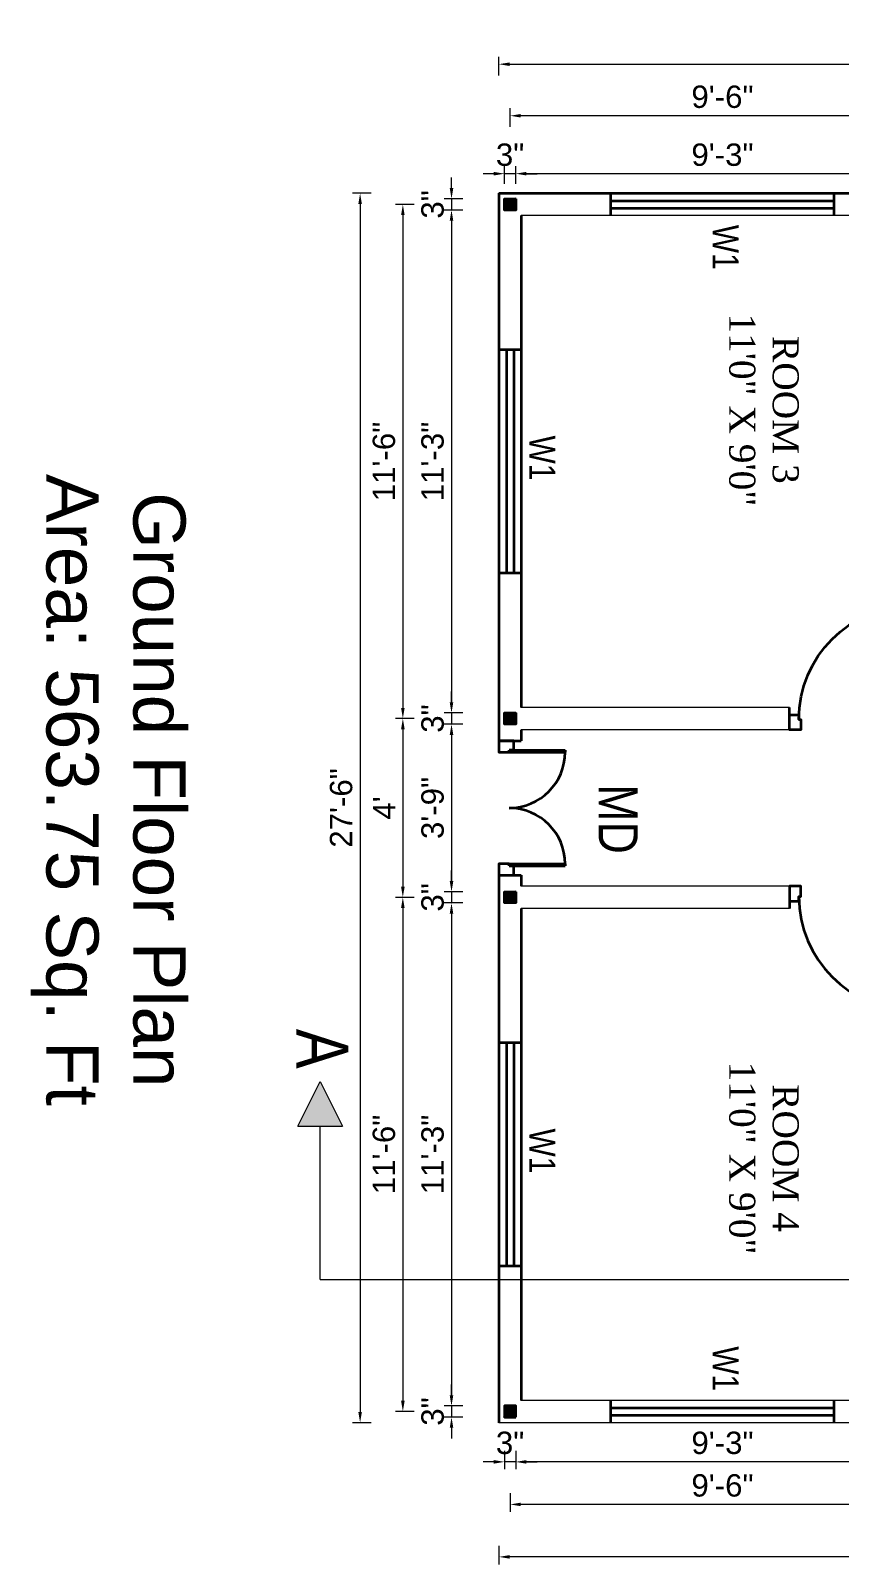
# Model space of a CAD drawing. Header units: inches. Extents: x 94889 to 364662, y -10661 to -3947.
# Drawn here: x 108494.8 to 108711.8, y -7924.2 to -7512.5 of the extents above; entities that cross this region are included whole.
import ezdxf

# ---------------------------------------------------------------- set-up
doc = ezdxf.new("R2010")
doc.units = ezdxf.units.IN
doc.header["$LTSCALE"] = 2
doc.header["$MEASUREMENT"] = 0
doc.header["$PDMODE"] = 34
doc.layers.get('0').update_dxf_attribs({"linetype": 'CONTINUOUS'})
doc.layers.get('DEFPOINTS').update_dxf_attribs({"color": 141, "linetype": 'CONTINUOUS'})
for name, color, linetype, lineweight in [('dimension', 160, 'CONTINUOUS', 15), ('door', 20, 'CONTINUOUS', 35), ('steps', 253, 'CONTINUOUS', 20)]:
    doc.layers.add(name, color=color, linetype=linetype, lineweight=lineweight)
doc.styles.add('Lettring Text', font='arial.ttf')
doc.styles.get("Standard").update_dxf_attribs({"font": 'ARIALN.TTF'})
doc.dimstyles.new('Copy of Standard', dxfattribs={"dimtxt": 6, "dimasz": 2.875, "dimexe": 2, "dimexo": 4, "dimgap": 2, "dimtad": 1, "dimdec": 0, "dimrnd": 1, "dimzin": 0, "dimdsep": 46, "dimlunit": 4, "dimtxsty": 'Lettring Text', "dimcen": 0.1, "dimclrd": 7, "dimclre": 7, "dimclrt": 7, "dimazin": 0, "dimtfac": 0.645, "dimtdec": 0, "dimtmove": 1, "dimatfit": 0, "dimfxl": 3, "dimfxlon": 1, "dimtfillclr": 256, "dimtolj": 1, "dimtzin": 0, "dimlwd": -1, "dimlwe": -1, "dimarcsym": 2})

# ---------------------------------------------------------------- blocks, each defined once
blk = doc.blocks.new("3' DOOR")
at = {"layer": 'door', "ltscale": 0.5}
for p, q in [((104173.36, -7670.17), (104173.86, -7670.16)), ((104173.36, -7685.16), (104173.36, -7670.17)), ((104173.86, -7685.16), (104173.86, -7670.16)), ((104203.86, -7685.16), (104203.86, -7670.16)), ((104203.86, -7670.16), (104204.36, -7670.16)), ((104204.36, -7685.16), (104204.36, -7670.16)), ((104173.36, -7683.91), (104173.36, -7685.16)), ((104173.86, -7685.16), (104173.36, -7685.16)), ((104204.36, -7685.16), (104203.86, -7685.16)), ((104204.36, -7683.91), (104204.36, -7685.16))]:
    blk.add_line(p, q, dxfattribs=at)
for points in [[(104173.36, -7683.91), (104170.86, -7683.91), (104170.86, -7687.91), (104173.86, -7687.91), (104173.86, -7685.16)], [(104203.86, -7685.16), (104203.86, -7687.91), (104206.86, -7687.91), (104206.86, -7683.91), (104204.36, -7683.91)]]:
    blk.add_lwpolyline(points, dxfattribs=at)
for centre, start, end in [((104173.86, -7685.16), 0, 90), ((104203.86, -7685.16), 90, 180)]:
    blk.add_arc(centre, 15, start, end, dxfattribs=at)
blk = doc.blocks.new("3' SINGLE DOOR")
at = {"layer": 'door', "ltscale": 0.5}
for p, q in [((104171.42, -7702.85), (104171.42, -7672.35)), ((104171.92, -7672.35), (104171.42, -7672.35)), ((104171.92, -7702.85), (104171.92, -7672.35)), ((104171.42, -7701.6), (104171.42, -7702.85)), ((104171.92, -7702.85), (104171.42, -7702.85))]:
    blk.add_line(p, q, dxfattribs=at)
for points in [[(104171.42, -7701.6), (104168.92, -7701.6), (104168.92, -7705.6), (104171.92, -7705.6), (104171.92, -7702.85)], [(104202.42, -7701.6), (104202.42, -7702.85), (104201.92, -7702.85), (104201.92, -7705.6), (104204.92, -7705.6), (104204.92, -7701.6), (104202.42, -7701.6)]]:
    blk.add_lwpolyline(points, dxfattribs=at)
blk.add_arc((104171.92, -7702.85), 30.5, 0, 90, dxfattribs=at)
blk = doc.blocks.new('*D764')
at = {"layer": 'DEFPOINTS', "color": 0, "ltscale": 0.3, "transparency": 16777216}
for p in [(108621.94, -7557.65), (108607.72, -7560.65), (108621.94, -7560.65)]:
    blk.add_point(p, dxfattribs=at)
at = {"layer": 'steps', "color": 7, "ltscale": 0.3, "transparency": 16777216}
for p, q in [((108607.72, -7554.78), (108607.72, -7551.9)), ((108610.72, -7557.65), (108605.72, -7557.65)), ((108607.72, -7557.65), (108607.72, -7560.65)), ((108610.72, -7560.65), (108605.72, -7560.65)), ((108607.72, -7563.53), (108607.72, -7566.4))]:
    blk.add_line(p, q, dxfattribs=at)
for points in [[(108607.24, -7554.78), (108608.2, -7554.78), (108607.72, -7557.65)], [(108607.24, -7563.53), (108608.2, -7563.53), (108607.72, -7560.65)]]:
    blk.add_solid(points, dxfattribs=at)
at = {"layer": 'steps', "color": 7, "ltscale": 0.3, "transparency": 16777216, "insert": (108602.66, -7559.15), "char_height": 6, "attachment_point": 5, "rotation": 90, "style": 'Lettring Text'}
blk.add_mtext('\\A1;3"', dxfattribs=at)
blk = doc.blocks.new('*D765')
at = {"layer": 'DEFPOINTS', "color": 0, "ltscale": 0.5, "transparency": 16777216}
for p in [(108621.94, -7560.65), (108607.72, -7695.65), (108621.94, -7695.65)]:
    blk.add_point(p, dxfattribs=at)
at = {"layer": 'steps', "color": 7, "ltscale": 0.5, "transparency": 16777216}
for p, q in [((108610.72, -7560.65), (108605.72, -7560.65)), ((108607.72, -7563.53), (108607.72, -7692.78)), ((108610.72, -7695.65), (108605.72, -7695.65))]:
    blk.add_line(p, q, dxfattribs=at)
for points in [[(108607.24, -7563.53), (108608.2, -7563.53), (108607.72, -7560.65)], [(108607.24, -7692.78), (108608.2, -7692.78), (108607.72, -7695.65)]]:
    blk.add_solid(points, dxfattribs=at)
at = {"layer": 'steps', "color": 7, "ltscale": 0.5, "transparency": 16777216, "insert": (108602.66, -7628.15), "char_height": 6, "attachment_point": 5, "rotation": 90, "style": 'Lettring Text'}
blk.add_mtext('\\A1;11\'-3"', dxfattribs=at)
blk = doc.blocks.new('*D766')
at = {"layer": 'DEFPOINTS', "color": 0, "ltscale": 0.5, "transparency": 16777216}
for p in [(108621.94, -7695.65), (108607.72, -7698.65), (108621.94, -7698.65)]:
    blk.add_point(p, dxfattribs=at)
at = {"layer": 'steps', "color": 7, "ltscale": 0.5, "transparency": 16777216}
for p, q in [((108607.72, -7692.78), (108607.72, -7689.9)), ((108610.72, -7695.65), (108605.72, -7695.65)), ((108607.72, -7695.65), (108607.72, -7698.65)), ((108610.72, -7698.65), (108605.72, -7698.65)), ((108607.72, -7701.53), (108607.72, -7704.4))]:
    blk.add_line(p, q, dxfattribs=at)
for points in [[(108607.24, -7692.78), (108608.2, -7692.78), (108607.72, -7695.65)], [(108607.24, -7701.53), (108608.2, -7701.53), (108607.72, -7698.65)]]:
    blk.add_solid(points, dxfattribs=at)
at = {"layer": 'steps', "color": 7, "ltscale": 0.5, "transparency": 16777216, "insert": (108602.66, -7697.15), "char_height": 6, "attachment_point": 5, "rotation": 90, "style": 'Lettring Text'}
blk.add_mtext('\\A1;3"', dxfattribs=at)
blk = doc.blocks.new('*D767')
at = {"layer": 'DEFPOINTS', "color": 0, "ltscale": 0.5, "transparency": 16777216}
for p in [(108621.94, -7698.65), (108607.72, -7743.65), (108621.94, -7743.65)]:
    blk.add_point(p, dxfattribs=at)
at = {"layer": 'steps', "color": 7, "ltscale": 0.5, "transparency": 16777216}
for p, q in [((108610.72, -7698.65), (108605.72, -7698.65)), ((108607.72, -7701.53), (108607.72, -7740.78)), ((108610.72, -7743.65), (108605.72, -7743.65))]:
    blk.add_line(p, q, dxfattribs=at)
for points in [[(108607.24, -7701.53), (108608.2, -7701.53), (108607.72, -7698.65)], [(108607.24, -7740.78), (108608.2, -7740.78), (108607.72, -7743.65)]]:
    blk.add_solid(points, dxfattribs=at)
at = {"layer": 'steps', "color": 7, "ltscale": 0.5, "transparency": 16777216, "insert": (108602.66, -7721.15), "char_height": 6, "attachment_point": 5, "rotation": 90, "style": 'Lettring Text'}
blk.add_mtext('\\A1;3\'-9"', dxfattribs=at)
blk = doc.blocks.new('*D768')
at = {"layer": 'DEFPOINTS', "color": 0, "ltscale": 0.5, "transparency": 16777216}
for p in [(108607.72, -7746.65), (108621.94, -7743.65), (108621.94, -7746.65)]:
    blk.add_point(p, dxfattribs=at)
at = {"layer": 'steps', "color": 7, "ltscale": 0.5, "transparency": 16777216}
for p, q in [((108607.72, -7740.78), (108607.72, -7737.9)), ((108610.72, -7743.65), (108605.72, -7743.65)), ((108610.72, -7746.65), (108605.72, -7746.65)), ((108607.72, -7743.65), (108607.72, -7746.65)), ((108607.72, -7749.53), (108607.72, -7752.4))]:
    blk.add_line(p, q, dxfattribs=at)
for points in [[(108607.24, -7740.78), (108608.2, -7740.78), (108607.72, -7743.65)], [(108607.24, -7749.53), (108608.2, -7749.53), (108607.72, -7746.65)]]:
    blk.add_solid(points, dxfattribs=at)
at = {"layer": 'steps', "color": 7, "ltscale": 0.5, "transparency": 16777216, "insert": (108602.66, -7745.15), "char_height": 6, "attachment_point": 5, "rotation": 90, "style": 'Lettring Text'}
blk.add_mtext('\\A1;3"', dxfattribs=at)
blk = doc.blocks.new('*D769')
at = {"layer": 'DEFPOINTS', "color": 0, "ltscale": 0.5, "transparency": 16777216}
for p in [(108621.94, -7746.65), (108607.72, -7881.65), (108621.94, -7881.65)]:
    blk.add_point(p, dxfattribs=at)
at = {"layer": 'steps', "color": 7, "ltscale": 0.5, "transparency": 16777216}
for p, q in [((108610.72, -7746.65), (108605.72, -7746.65)), ((108607.72, -7749.53), (108607.72, -7878.78)), ((108610.72, -7881.65), (108605.72, -7881.65))]:
    blk.add_line(p, q, dxfattribs=at)
for points in [[(108607.24, -7749.53), (108608.2, -7749.53), (108607.72, -7746.65)], [(108607.24, -7878.78), (108608.2, -7878.78), (108607.72, -7881.65)]]:
    blk.add_solid(points, dxfattribs=at)
at = {"layer": 'steps', "color": 7, "ltscale": 0.5, "transparency": 16777216, "insert": (108602.66, -7814.15), "char_height": 6, "attachment_point": 5, "rotation": 90, "style": 'Lettring Text'}
blk.add_mtext('\\A1;11\'-3"', dxfattribs=at)
blk = doc.blocks.new('*D770')
at = {"layer": 'DEFPOINTS', "color": 0, "ltscale": 0.5, "transparency": 16777216}
for p in [(108621.94, -7881.65), (108607.72, -7884.65), (108621.94, -7884.65)]:
    blk.add_point(p, dxfattribs=at)
at = {"layer": 'steps', "color": 7, "ltscale": 0.5, "transparency": 16777216}
for p, q in [((108607.72, -7878.78), (108607.72, -7875.9)), ((108610.72, -7881.65), (108605.72, -7881.65)), ((108607.72, -7881.65), (108607.72, -7884.65)), ((108610.72, -7884.65), (108605.72, -7884.65)), ((108607.72, -7887.53), (108607.72, -7890.4))]:
    blk.add_line(p, q, dxfattribs=at)
for points in [[(108607.24, -7878.78), (108608.2, -7878.78), (108607.72, -7881.65)], [(108607.24, -7887.53), (108608.2, -7887.53), (108607.72, -7884.65)]]:
    blk.add_solid(points, dxfattribs=at)
at = {"layer": 'steps', "color": 7, "ltscale": 0.5, "transparency": 16777216, "insert": (108602.66, -7883.15), "char_height": 6, "attachment_point": 5, "rotation": 90, "style": 'Lettring Text'}
blk.add_mtext('\\A1;3"', dxfattribs=at)
blk = doc.blocks.new('*D771')
at = {"layer": 'DEFPOINTS', "color": 0, "ltscale": 0.5, "transparency": 16777216}
for p in [(108623.44, -7559.15), (108594.66, -7697.15), (108623.44, -7697.15)]:
    blk.add_point(p, dxfattribs=at)
at = {"layer": 'steps', "color": 7, "ltscale": 0.5, "transparency": 16777216}
for p, q in [((108597.66, -7559.15), (108592.66, -7559.15)), ((108594.66, -7562.03), (108594.66, -7694.28)), ((108597.66, -7697.15), (108592.66, -7697.15))]:
    blk.add_line(p, q, dxfattribs=at)
for points in [[(108594.18, -7562.03), (108595.14, -7562.03), (108594.66, -7559.15)], [(108594.18, -7694.28), (108595.14, -7694.28), (108594.66, -7697.15)]]:
    blk.add_solid(points, dxfattribs=at)
at = {"layer": 'steps', "color": 7, "ltscale": 0.5, "transparency": 16777216, "insert": (108589.6, -7628.15), "char_height": 6, "attachment_point": 5, "rotation": 90, "style": 'Lettring Text'}
blk.add_mtext('\\A1;11\'-6"', dxfattribs=at)
blk = doc.blocks.new('*D772')
at = {"layer": 'DEFPOINTS', "color": 0, "ltscale": 0.5, "transparency": 16777216}
for p in [(108623.44, -7697.15), (108594.66, -7745.15), (108623.44, -7745.15)]:
    blk.add_point(p, dxfattribs=at)
at = {"layer": 'steps', "color": 7, "ltscale": 0.5, "transparency": 16777216}
for p, q in [((108597.66, -7697.15), (108592.66, -7697.15)), ((108594.66, -7700.03), (108594.66, -7742.28)), ((108597.66, -7745.15), (108592.66, -7745.15))]:
    blk.add_line(p, q, dxfattribs=at)
for points in [[(108594.18, -7700.03), (108595.14, -7700.03), (108594.66, -7697.15)], [(108594.18, -7742.28), (108595.14, -7742.28), (108594.66, -7745.15)]]:
    blk.add_solid(points, dxfattribs=at)
at = {"layer": 'steps', "color": 7, "ltscale": 0.5, "transparency": 16777216, "insert": (108589.66, -7721.15), "char_height": 6, "attachment_point": 5, "rotation": 90, "style": 'Lettring Text'}
blk.add_mtext("\\A1;4'", dxfattribs=at)
blk = doc.blocks.new('*D773')
at = {"layer": 'DEFPOINTS', "color": 0, "ltscale": 0.5, "transparency": 16777216}
for p in [(108623.44, -7745.15), (108594.66, -7883.15), (108623.44, -7883.15)]:
    blk.add_point(p, dxfattribs=at)
at = {"layer": 'steps', "color": 7, "ltscale": 0.5, "transparency": 16777216}
for p, q in [((108597.66, -7745.15), (108592.66, -7745.15)), ((108594.66, -7748.03), (108594.66, -7880.28)), ((108597.66, -7883.15), (108592.66, -7883.15))]:
    blk.add_line(p, q, dxfattribs=at)
for points in [[(108594.18, -7748.03), (108595.14, -7748.03), (108594.66, -7745.15)], [(108594.18, -7880.28), (108595.14, -7880.28), (108594.66, -7883.15)]]:
    blk.add_solid(points, dxfattribs=at)
at = {"layer": 'steps', "color": 7, "ltscale": 0.5, "transparency": 16777216, "insert": (108589.6, -7814.15), "char_height": 6, "attachment_point": 5, "rotation": 90, "style": 'Lettring Text'}
blk.add_mtext('\\A1;11\'-6"', dxfattribs=at)
blk = doc.blocks.new('*D774')
at = {"layer": 'DEFPOINTS', "color": 0, "ltscale": 0.5, "transparency": 16777216}
for p in [(108620.44, -7556.15), (108583.19, -7886.15), (108620.44, -7886.15)]:
    blk.add_point(p, dxfattribs=at)
at = {"layer": 'steps', "color": 7, "ltscale": 0.5, "transparency": 16777216}
for p, q in [((108586.19, -7556.15), (108581.19, -7556.15)), ((108583.19, -7559.03), (108583.19, -7883.28)), ((108586.19, -7886.15), (108581.19, -7886.15))]:
    blk.add_line(p, q, dxfattribs=at)
for points in [[(108582.71, -7559.03), (108583.67, -7559.03), (108583.19, -7556.15)], [(108582.71, -7883.28), (108583.67, -7883.28), (108583.19, -7886.15)]]:
    blk.add_solid(points, dxfattribs=at)
at = {"layer": 'steps', "color": 7, "ltscale": 0.5, "transparency": 16777216, "insert": (108578.12, -7721.15), "char_height": 6, "attachment_point": 5, "rotation": 90, "style": 'Lettring Text'}
blk.add_mtext('\\A1;27\'-6"', dxfattribs=at)
blk = doc.blocks.new('*D778')
at = {"layer": 'DEFPOINTS', "color": 0, "ltscale": 0.5, "transparency": 16777216}
for p in [(108624.94, -7550.9), (108624.94, -7557.65), (108735.94, -7557.65)]:
    blk.add_point(p, dxfattribs=at)
at = {"layer": 'steps', "color": 7, "ltscale": 0.5, "transparency": 16777216}
for p, q in [((108624.94, -7553.65), (108624.94, -7548.9)), ((108735.94, -7553.65), (108735.94, -7548.9)), ((108733.07, -7550.9), (108627.82, -7550.9))]:
    blk.add_line(p, q, dxfattribs=at)
for points in [[(108627.82, -7550.42), (108627.82, -7551.38), (108624.94, -7550.9)], [(108733.07, -7550.42), (108733.07, -7551.38), (108735.94, -7550.9)]]:
    blk.add_solid(points, dxfattribs=at)
at = {"layer": 'steps', "color": 7, "ltscale": 0.5, "transparency": 16777216, "insert": (108680.44, -7545.84), "char_height": 6, "attachment_point": 5, "style": 'Lettring Text'}
blk.add_mtext('\\A1;9\'-3"', dxfattribs=at)
blk = doc.blocks.new('*D779')
at = {"layer": 'DEFPOINTS', "color": 0, "ltscale": 0.5, "transparency": 16777216}
for p in [(108621.94, -7550.9), (108621.94, -7557.65), (108624.94, -7557.65)]:
    blk.add_point(p, dxfattribs=at)
at = {"layer": 'steps', "color": 7, "ltscale": 0.5, "transparency": 16777216}
for p, q in [((108621.94, -7553.65), (108621.94, -7548.9)), ((108624.94, -7553.65), (108624.94, -7548.9)), ((108619.07, -7550.9), (108616.19, -7550.9)), ((108624.94, -7550.9), (108621.94, -7550.9)), ((108627.82, -7550.9), (108630.69, -7550.9))]:
    blk.add_line(p, q, dxfattribs=at)
for points in [[(108619.07, -7550.42), (108619.07, -7551.38), (108621.94, -7550.9)], [(108627.82, -7550.42), (108627.82, -7551.38), (108624.94, -7550.9)]]:
    blk.add_solid(points, dxfattribs=at)
at = {"layer": 'steps', "color": 7, "ltscale": 0.5, "transparency": 16777216, "insert": (108623.44, -7545.84), "char_height": 6, "attachment_point": 5, "style": 'Lettring Text'}
blk.add_mtext('\\A1;3"', dxfattribs=at)
blk = doc.blocks.new('*D781')
at = {"layer": 'DEFPOINTS', "color": 0, "ltscale": 0.5, "transparency": 16777216}
for p in [(108623.44, -7535.35), (108623.44, -7559.15), (108737.44, -7559.15)]:
    blk.add_point(p, dxfattribs=at)
at = {"layer": 'steps', "color": 7, "ltscale": 0.5, "transparency": 16777216}
for p, q in [((108623.44, -7538.35), (108623.44, -7533.35)), ((108734.57, -7535.35), (108626.32, -7535.35)), ((108737.44, -7538.35), (108737.44, -7533.35))]:
    blk.add_line(p, q, dxfattribs=at)
for points in [[(108626.32, -7534.87), (108626.32, -7535.83), (108623.44, -7535.35)], [(108734.57, -7534.87), (108734.57, -7535.83), (108737.44, -7535.35)]]:
    blk.add_solid(points, dxfattribs=at)
at = {"layer": 'steps', "color": 7, "ltscale": 0.5, "transparency": 16777216, "insert": (108680.44, -7530.29), "char_height": 6, "attachment_point": 5, "style": 'Lettring Text'}
blk.add_mtext('\\A1;9\'-6"', dxfattribs=at)
blk = doc.blocks.new('*D782')
at = {"layer": 'DEFPOINTS', "color": 0, "ltscale": 0.5, "transparency": 16777216}
for p in [(108866.44, -7521.51), (108620.44, -7556.15), (108866.44, -7556.15)]:
    blk.add_point(p, dxfattribs=at)
at = {"layer": 'steps', "color": 7, "ltscale": 0.5, "transparency": 16777216}
for p, q in [((108620.44, -7524.51), (108620.44, -7519.51)), ((108866.44, -7524.51), (108866.44, -7519.51)), ((108623.32, -7521.51), (108863.57, -7521.51))]:
    blk.add_line(p, q, dxfattribs=at)
for points in [[(108623.32, -7521.04), (108623.32, -7521.99), (108620.44, -7521.51)], [(108863.57, -7521.04), (108863.57, -7521.99), (108866.44, -7521.51)]]:
    blk.add_solid(points, dxfattribs=at)
at = {"layer": 'steps', "color": 7, "ltscale": 0.5, "transparency": 16777216, "insert": (108743.44, -7516.45), "char_height": 6, "attachment_point": 5, "style": 'Lettring Text'}
blk.add_mtext('\\A1;20\'-6"', dxfattribs=at)
blk = doc.blocks.new('*D786')
at = {"layer": 'DEFPOINTS', "color": 0, "ltscale": 0.5, "transparency": 16777216}
for p in [(108624.94, -7884.65), (108735.94, -7884.65), (108624.94, -7896.67)]:
    blk.add_point(p, dxfattribs=at)
at = {"layer": 'steps', "color": 7, "ltscale": 0.5, "transparency": 16777216}
for p, q in [((108624.94, -7893.67), (108624.94, -7898.67)), ((108735.94, -7893.67), (108735.94, -7898.67)), ((108733.07, -7896.67), (108627.82, -7896.67))]:
    blk.add_line(p, q, dxfattribs=at)
for points in [[(108627.82, -7896.19), (108627.82, -7897.15), (108624.94, -7896.67)], [(108733.07, -7896.19), (108733.07, -7897.15), (108735.94, -7896.67)]]:
    blk.add_solid(points, dxfattribs=at)
at = {"layer": 'steps', "color": 7, "ltscale": 0.5, "transparency": 16777216, "insert": (108680.44, -7891.6), "char_height": 6, "attachment_point": 5, "style": 'Lettring Text'}
blk.add_mtext('\\A1;9\'-3"', dxfattribs=at)
blk = doc.blocks.new('*D787')
at = {"layer": 'DEFPOINTS', "color": 0, "ltscale": 0.5, "transparency": 16777216}
for p in [(108621.94, -7884.65), (108624.94, -7884.65), (108621.94, -7896.67)]:
    blk.add_point(p, dxfattribs=at)
at = {"layer": 'steps', "color": 7, "ltscale": 0.5, "transparency": 16777216}
for p, q in [((108621.94, -7893.67), (108621.94, -7898.67)), ((108624.94, -7893.67), (108624.94, -7898.67)), ((108619.07, -7896.67), (108616.19, -7896.67)), ((108624.94, -7896.67), (108621.94, -7896.67)), ((108627.82, -7896.67), (108630.69, -7896.67))]:
    blk.add_line(p, q, dxfattribs=at)
for points in [[(108619.07, -7896.19), (108619.07, -7897.15), (108621.94, -7896.67)], [(108627.82, -7896.19), (108627.82, -7897.15), (108624.94, -7896.67)]]:
    blk.add_solid(points, dxfattribs=at)
at = {"layer": 'steps', "color": 7, "ltscale": 0.5, "transparency": 16777216, "insert": (108623.44, -7891.6), "char_height": 6, "attachment_point": 5, "style": 'Lettring Text'}
blk.add_mtext('\\A1;3"', dxfattribs=at)
blk = doc.blocks.new('*D789')
at = {"layer": 'DEFPOINTS', "color": 0, "ltscale": 0.5, "transparency": 16777216}
for p in [(108623.44, -7883.15), (108737.44, -7883.15), (108623.44, -7908.09)]:
    blk.add_point(p, dxfattribs=at)
at = {"layer": 'steps', "color": 7, "ltscale": 0.5, "transparency": 16777216}
for p, q in [((108623.44, -7905.09), (108623.44, -7910.09)), ((108737.44, -7905.09), (108737.44, -7910.09)), ((108734.57, -7908.09), (108626.32, -7908.09))]:
    blk.add_line(p, q, dxfattribs=at)
for points in [[(108626.32, -7907.61), (108626.32, -7908.57), (108623.44, -7908.09)], [(108734.57, -7907.61), (108734.57, -7908.57), (108737.44, -7908.09)]]:
    blk.add_solid(points, dxfattribs=at)
at = {"layer": 'steps', "color": 7, "ltscale": 0.5, "transparency": 16777216, "insert": (108680.44, -7903.02), "char_height": 6, "attachment_point": 5, "style": 'Lettring Text'}
blk.add_mtext('\\A1;9\'-6"', dxfattribs=at)
blk = doc.blocks.new('*D790')
at = {"layer": 'DEFPOINTS', "color": 0, "ltscale": 0.5, "transparency": 16777216}
for p in [(108620.44, -7886.15), (108866.44, -7886.15), (108620.44, -7922.17)]:
    blk.add_point(p, dxfattribs=at)
at = {"layer": 'steps', "color": 7, "ltscale": 0.5, "transparency": 16777216}
for p, q in [((108620.44, -7919.17), (108620.44, -7924.17)), ((108866.44, -7919.17), (108866.44, -7924.17)), ((108863.57, -7922.17), (108623.32, -7922.17))]:
    blk.add_line(p, q, dxfattribs=at)
for points in [[(108623.32, -7921.69), (108623.32, -7922.65), (108620.44, -7922.17)], [(108863.57, -7921.69), (108863.57, -7922.65), (108866.44, -7922.17)]]:
    blk.add_solid(points, dxfattribs=at)
at = {"layer": 'steps', "color": 7, "ltscale": 0.5, "transparency": 16777216, "insert": (108743.44, -7917.1), "char_height": 6, "attachment_point": 5, "style": 'Lettring Text'}
blk.add_mtext('\\A1;20\'-6"', dxfattribs=at)

msp = doc.modelspace()

# ---------------------------------------------------------------- hatches: boundary and pattern name
at = {"linetype": 'ByBlock', "lineweight": 5}
msp.add_hatch(color=7, dxfattribs=at).paths.add_polyline_path([(108572.44, -7794.54), (108566.44, -7806.54), (108578.44, -7806.54)])
at = {"layer": 'door', "ltscale": 0.5}
h = msp.add_hatch(dxfattribs=at)
h.set_pattern_fill('ANSI31', color=256, angle=-90)
h.set_pattern_definition([(315, (116029.2273, 96465.76462), (0.08838834765, 0.08838834765), [])])
h.paths.add_polyline_path([(108624.94, -7557.65), (108624.94, -7560.65), (108621.94, -7560.65), (108621.94, -7557.65)])
h = msp.add_hatch(dxfattribs=at)
h.set_pattern_fill('ANSI31', color=256, angle=-90)
h.set_pattern_definition([(315, (116029.2273, 96327.76462), (0.08838834765, 0.08838834765), [])])
h.paths.add_polyline_path([(108624.94, -7695.65), (108624.94, -7698.65), (108621.94, -7698.65), (108621.94, -7695.65)])
h = msp.add_hatch(dxfattribs=at)
h.set_pattern_fill('ANSI31', color=256, angle=-90)
h.set_pattern_definition([(315, (116029.2273, 96279.76462), (0.08838834765, 0.08838834765), [])])
h.paths.add_polyline_path([(108624.94, -7743.65), (108624.94, -7746.65), (108621.94, -7746.65), (108621.94, -7743.65)])
h = msp.add_hatch(dxfattribs=at)
h.set_pattern_fill('ANSI31', color=256, angle=-90)
h.set_pattern_definition([(315, (116029.2273, 96141.76462), (0.08838834765, 0.08838834765), [])])
h.paths.add_polyline_path([(108624.94, -7881.65), (108624.94, -7884.65), (108621.94, -7884.65), (108621.94, -7881.65)])

# ---------------------------------------------------------------- linework, layer by layer
at = {"color": 7, "linetype": 'ByBlock', "lineweight": 5}
for p, q in [((108566.44, -7806.54), (108572.44, -7794.54)), ((108572.44, -7794.54), (108578.44, -7806.54)), ((108566.44, -7806.54), (108578.44, -7806.54)), ((108572.44, -7847.71), (108572.44, -7806.54)), ((108572.44, -7847.71), (108914.44, -7847.71))]:
    msp.add_line(p, q, dxfattribs=at)
at = {"layer": 'dimension', "ltscale": 7}
for p, q in [((108734.44, -7562.15), (108626.44, -7562.15)), ((108698.44, -7694.15), (108626.44, -7694.15)), ((108698.44, -7700.15), (108626.44, -7700.15)), ((108698.44, -7742.15), (108626.44, -7742.15)), ((108698.44, -7748.15), (108626.44, -7748.15)), ((108734.44, -7880.15), (108626.44, -7880.15)), ((108866.44, -7886.15), (108620.44, -7886.15))]:
    msp.add_line(p, q, dxfattribs=at)
at = {"layer": 'door', "ltscale": 0.5}
for p, q in [((108620.44, -7556.15), (108620.44, -7703.15)), ((108620.44, -7556.15), (108866.44, -7556.15)), ((108650.44, -7562.15), (108650.44, -7556.15)), ((108710.44, -7562.15), (108710.44, -7556.15)), ((108650.44, -7558.15), (108710.44, -7558.15)), ((108650.44, -7560.15), (108710.44, -7560.15)), ((108626.44, -7562.15), (108626.44, -7694.15)), ((108626.44, -7598.15), (108620.44, -7598.15)), ((108622.44, -7598.15), (108622.44, -7658.15)), ((108624.44, -7598.15), (108624.44, -7658.15)), ((108626.44, -7658.15), (108620.44, -7658.15)), ((108698.44, -7700.15), (108698.44, -7694.15)), ((108626.44, -7700.15), (108626.44, -7703.15)), ((108620.44, -7703.15), (108626.44, -7703.15)), ((108620.44, -7739.15), (108620.44, -7886.15)), ((108620.44, -7739.15), (108626.44, -7739.15)), ((108626.44, -7739.15), (108626.44, -7742.15)), ((108698.44, -7742.15), (108698.44, -7748.15)), ((108626.44, -7748.15), (108626.44, -7880.15)), ((108626.44, -7784.15), (108620.44, -7784.15)), ((108622.44, -7784.15), (108622.44, -7844.15)), ((108624.44, -7784.15), (108624.44, -7844.15)), ((108626.44, -7844.15), (108620.44, -7844.15)), ((108650.44, -7886.15), (108650.44, -7880.15)), ((108650.44, -7882.15), (108710.44, -7882.15)), ((108710.44, -7886.15), (108710.44, -7880.15)), ((108650.44, -7884.15), (108710.44, -7884.15))]:
    msp.add_line(p, q, dxfattribs=at)
for points in [[(108624.94, -7557.65), (108624.94, -7560.65), (108621.94, -7560.65), (108621.94, -7557.65)], [(108624.94, -7695.65), (108624.94, -7698.65), (108621.94, -7698.65), (108621.94, -7695.65)], [(108624.94, -7743.65), (108624.94, -7746.65), (108621.94, -7746.65), (108621.94, -7743.65)], [(108624.94, -7884.65), (108624.94, -7881.65), (108621.94, -7881.65), (108621.94, -7884.65)]]:
    msp.add_lwpolyline(points, close=True, dxfattribs=at)

# ---------------------------------------------------------------- block references
at = {"layer": 'door', "xscale": -1}
msp.add_blockref("3' SINGLE DOOR", (212903.36, 5.44), dxfattribs=at)
at = {"layer": 'door'}
for name, p, rotation in [("3' DOOR", (116308.36, 96467.7), 270), ("3' SINGLE DOOR", (212903.36, -15447.75), 180)]:
    msp.add_blockref(name, p, dxfattribs=dict(at, rotation=rotation))

# ---------------------------------------------------------------- texts
at = {"color": 7, "linetype": 'ByBlock', "lineweight": 5, "rotation": 270}
for s, insert, char_height, width, attachment_point in [('{\\fArial CE|b0|i0|c238|p34;Ground Floor Plan\\PArea: \\fArial CE|b0|i0|c0|p34;563.75\\fArial CE|b0|i0|c238|p34; Sq. Ft}', (108515.56, -7716.29), 14, 235.547, 5), ('MD', (108657.71, -7714.76), 10.5, 46.3747, 1), ('A', (108580.06, -7780.44), 14, 26.5803, 1)]:
    msp.add_mtext(s, dxfattribs=dict(at, insert=insert, char_height=char_height, width=width, attachment_point=attachment_point))
at = {"layer": 'steps', "color": 7, "ltscale": 0.3, "char_height": 7, "width": 55.268, "attachment_point": 2, "rotation": 270}
for s, insert in [('W1', (108684.78, -7570.64)), ('{\\fTimes New Roman|b0|i0|c0|p18;ROOM 3\\P11\'0" X 9\'0"}', (108700.92, -7614.3)), ('W1', (108635.57, -7627.2)), ('{\\fTimes New Roman|b0|i0|c0|p18;ROOM 4\\P11\'0" X 9\'0"}', (108700.92, -7815.12)), ('W1', (108635.57, -7813.2)), ('W1', (108684.78, -7871.66))]:
    msp.add_mtext(s, dxfattribs=dict(at, insert=insert))

# ---------------------------------------------------------------- dimensions: what is measured, and where the dimension line sits
at = {"layer": 'steps', "ltscale": 0.5}
for base, p1, p2, picture, middle in [((108866.44, -7521.51), (108620.44, -7556.15), (108866.44, -7556.15), '*D782', (108743.44, -7516.45)), ((108623.44, -7535.35), (108737.44, -7559.15), (108623.44, -7559.15), '*D781', (108680.44, -7530.29)), ((108624.94, -7550.9), (108735.94, -7557.65), (108624.94, -7557.65), '*D778', (108680.44, -7545.84)), ((108623.44, -7908.09), (108737.44, -7883.15), (108623.44, -7883.15), '*D789', (108680.44, -7903.02)), ((108620.44, -7922.17), (108866.44, -7886.15), (108620.44, -7886.15), '*D790', (108743.44, -7917.1)), ((108624.94, -7896.67), (108735.94, -7884.65), (108624.94, -7884.65), '*D786', (108680.44, -7891.6))]:
    dim = msp.add_linear_dim(base=base, p1=p1, p2=p2, dimstyle='Copy of Standard', dxfattribs=at)
    dim.commit()
    dim.dimension.update_dxf_attribs({"geometry": picture, "text_midpoint": middle})
for base, p1, p2, picture, middle in [((108621.94, -7550.9), (108624.94, -7557.65), (108621.94, -7557.65), '*D779', (108623.44, -7550.9)), ((108621.94, -7896.67), (108624.94, -7884.65), (108621.94, -7884.65), '*D787', (108623.44, -7896.67))]:
    dim = msp.add_linear_dim(base=base, p1=p1, p2=p2, dimstyle='Copy of Standard', dxfattribs=at)
    dim.commit()
    dim.dimension.update_dxf_attribs({"geometry": picture, "text_midpoint": middle, "dimtype": 160})
at = {"layer": 'steps', "color": 7, "ltscale": 0.3, "true_color": 0xffffff}
dim = msp.add_linear_dim(base=(108607.72, -7560.65), p1=(108621.94, -7557.65), p2=(108621.94, -7560.65), angle=270, dimstyle='Copy of Standard', dxfattribs=at)
dim.commit()
dim.dimension.update_dxf_attribs({"geometry": '*D764', "text_midpoint": (108607.72, -7559.15), "dimtype": 160})
at = {"layer": 'steps', "ltscale": 0.5}
for base, p1, p2, picture, middle in [((108583.19, -7886.15), (108620.44, -7556.15), (108620.44, -7886.15), '*D774', (108578.12, -7721.15)), ((108594.66, -7697.15), (108623.44, -7559.15), (108623.44, -7697.15), '*D771', (108589.6, -7628.15)), ((108607.72, -7695.65), (108621.94, -7560.65), (108621.94, -7695.65), '*D765', (108602.66, -7628.15)), ((108594.66, -7745.15), (108623.44, -7697.15), (108623.44, -7745.15), '*D772', (108589.66, -7721.15)), ((108607.72, -7743.65), (108621.94, -7698.65), (108621.94, -7743.65), '*D767', (108602.66, -7721.15)), ((108594.66, -7883.15), (108623.44, -7745.15), (108623.44, -7883.15), '*D773', (108589.6, -7814.15)), ((108607.72, -7881.65), (108621.94, -7746.65), (108621.94, -7881.65), '*D769', (108602.66, -7814.15))]:
    dim = msp.add_linear_dim(base=base, p1=p1, p2=p2, angle=270, dimstyle='Copy of Standard', dxfattribs=at)
    dim.commit()
    dim.dimension.update_dxf_attribs({"geometry": picture, "text_midpoint": middle})
for base, p1, p2, picture, middle in [((108607.72, -7698.65), (108621.94, -7695.65), (108621.94, -7698.65), '*D766', (108607.72, -7697.15)), ((108607.72, -7746.65), (108621.94, -7743.65), (108621.94, -7746.65), '*D768', (108607.72, -7745.15)), ((108607.72, -7884.65), (108621.94, -7881.65), (108621.94, -7884.65), '*D770', (108607.72, -7883.15))]:
    dim = msp.add_linear_dim(base=base, p1=p1, p2=p2, angle=270, dimstyle='Copy of Standard', dxfattribs=at)
    dim.commit()
    dim.dimension.update_dxf_attribs({"geometry": picture, "text_midpoint": middle, "dimtype": 160})

doc.saveas('drawing.dxf')
